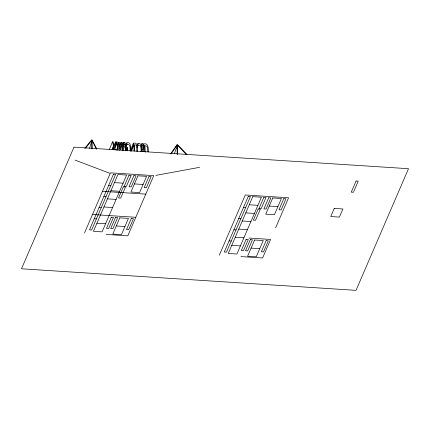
<?xml version="1.0" encoding="UTF-8"?>
<svg xmlns="http://www.w3.org/2000/svg" width="430" height="430" viewBox="0 0 430 430"><rect width="100%" height="100%" fill="white"/><g stroke="black" fill="none" stroke-linecap="round" stroke-linejoin="round"><path stroke-width="0.64" d="M141.615 151.306C141.481 148.662 142.298 142.373 137.965 143.475L136.96 145.947M147.732 151.521C147.646 149.522 148.221 145.275 144.953 145.813L145.206 152.247M148.291 151.785C148.302 148.753 148.662 142.685 143.787 143.873L143.034 145.727M119.545 150.145L120.475 149.726L121.013 148.285L121.577 142.427L120.991 142.389L120.54 147.253L119.97 148.533L119.513 148.646L119.384 142.282L118.814 142.249L117.562 145.34M141.002 151.645L141.051 150.817A39.753 34.938 22.1 0 0 141.002 148.388L140.422 145.781L139.465 145.141L138.035 145.335L136.998 147.807M122.738 150.306L123.55 142.556L122.964 142.518L122.034 150.086M113.283 149.71L113.848 147.178L114.482 149.629M112.73 149.447L113.52 145.91L112.472 141.835L113.197 141.884L114.643 147.474L115.326 145.921L115.45 142.029L116.014 142.067L115.923 146.001L114.96 148.705L115.261 149.871M89.607 148.35L90.714 144.19L91.757 142.335M174.429 153.886L175.73 149.656L177.063 147.135M109.209 149.876L112.472 141.835M112.015 149.624L113.52 145.91M113.945 145.743L115.45 142.029M113.348 148.415L113.848 147.178M115.81 143.76L116.562 141.905L117.385 142.05C118.245 144.604 118.395 147.732 117.229 150.194M115.347 146.84L116.6 143.744L116.562 141.905M116.664 150.156C117.325 148.673 118.503 144.308 116.6 143.744M119.234 146.721L120.991 142.389M120.706 148.087L122.964 142.518M123.104 145.018L124.109 142.545C127.624 141.846 125.039 149.645 126.108 150.747M122.889 147.479L124.146 144.383L124.109 142.545M122.765 150.887L125.27 144.7L124.711 144.179L124.179 144.389M125.651 145.851L126.909 142.755C131.585 141.47 130.408 148.366 130.661 150.962M125.689 147.71L126.947 144.614L126.909 142.755M125.748 150.591L127.006 147.501L127.565 147.538L127.629 150.796M130.586 149.979L133.343 143.174C138.256 141.685 137.315 148.619 137.455 151.403M130.876 151.22L133.381 145.034L133.343 143.174M131.429 151.129L133.94 144.937L133.381 145.034M140.954 146.028L141.959 143.555L142.776 143.701L143.222 145.179L143.41 151.715M141.244 147.253L141.997 145.399L141.959 143.555M143.072 147.597L143.824 145.743L143.787 143.873M142.884 149.489L144.389 145.781L143.824 145.743M84.5 233.038L110.472 172.833L153.763 175.623L127.791 235.828L106.145 234.436M123.093 183.175L102.087 231.867L93.428 231.308L117.949 174.499L126.608 175.058L123.109 183.175L114.439 182.616M219.322 255.189L245.293 194.983L288.584 197.773L275.592 227.878M171.092 153.994L177.031 145.216L177.192 154.311M170.823 153.612L177.214 144.356L187.002 154.408M85.505 148.194L91.724 140.416L91.869 148.861M84.71 148.339L91.869 139.653L96.857 149.076M141.997 145.399C144.088 145.797 141.97 150.366 142.846 151.752M155.789 175.392L199.59 167.334M126.947 144.614C130.844 143.195 129.968 148.893 130.102 150.957M138.003 145.335L137.965 143.475M117.417 148.302L117.981 148.339M134.418 183.916L143.088 184.47M108.672 185.341L110.838 185.48M110.935 190.732L119.594 191.291M102.496 191.328L145.786 194.118M249.255 204.766L257.925 205.325M269.239 206.067L277.909 206.626M103.872 196.472L106.033 196.612M243.487 207.491L245.654 207.631M107.435 198.848L116.095 199.407M245.756 212.882L254.409 213.441M103.931 206.964L112.59 207.518M99.067 207.604L101.233 207.744M238.688 218.623L240.854 218.762M242.251 220.999L250.91 221.557M92.498 214.5L135.789 217.29M94.267 218.73L96.433 218.87M238.752 229.115L247.411 229.674M233.888 229.754L236.048 229.894M96.933 223.197L105.587 223.75M116.283 225.954L124.942 226.513M248.959 238.048L270.604 239.44L262.606 257.978L240.961 256.586M235.248 237.231L243.907 237.79M229.082 240.886L231.249 241.026M231.749 245.347L240.408 245.901M251.099 248.11L259.758 248.664M75.024 160.094L109.655 173.225M186.432 154.628L177.413 145.147L177.574 154.429M96.519 149.135L92.025 140.529L92.165 148.484M125.27 144.7L125.549 150.855M144.544 151.553L144.389 145.781M136.896 151.403L136.729 147.049L136.229 145.421A1.113 0.978 22.1 0 0 135.235 144.862L134.499 144.883L134.622 151.097M133.94 144.937L134.058 150.919M127.006 147.501L127.07 150.758M118.814 142.249L118.976 150.177M73.981 147.141L21.5 268.788L356.019 290.347L408.5 168.7L73.981 147.141M113.472 174.209L89.467 229.862L91.628 230.002L115.638 174.349L113.472 174.209M123.345 186.846L118.54 197.977L120.706 198.117L125.506 186.986L123.345 186.846M128.989 175.209L124.189 186.34L126.356 186.48L131.155 175.349L128.989 175.209M111.311 217.209L106.511 228.341L108.672 228.48L113.477 217.349L111.311 217.209M115.493 217.478L110.693 228.609L112.859 228.749L117.659 217.618L115.493 217.478M133.891 175.623L129.086 186.754L131.252 186.894L136.052 175.762L133.891 175.623M119.782 217.843L112.778 234.071L121.437 234.629L128.441 218.397L119.782 217.843M137.933 175.8L130.919 192.027L139.578 192.586L146.592 176.359L137.933 175.8M148.974 176.51L144.174 187.641L146.334 187.781L151.14 176.649L148.974 176.51M131.295 218.51L126.49 229.636L128.656 229.776L133.461 218.65L131.295 218.51M248.293 196.359L224.283 252.012L226.449 252.152L250.453 196.499L248.293 196.359M252.77 196.65L228.249 253.463L236.903 254.017L261.424 197.209L252.77 196.65M258.161 208.996L253.361 220.128L255.522 220.267L260.327 209.136L258.161 208.996M263.81 197.359L259.005 208.491L261.171 208.631L265.971 197.499L263.81 197.359M246.127 239.359L241.327 250.491L243.493 250.631L248.293 239.499L246.127 239.359M250.314 239.628L245.508 250.76L247.675 250.9L252.475 239.768L250.314 239.628M268.707 197.773L263.907 208.905L266.068 209.044L270.873 197.913L268.707 197.773M254.603 239.994L247.599 256.226L256.258 256.78L263.257 240.547L254.603 239.994M272.749 197.95L265.735 214.183L274.394 214.737L281.408 198.509L272.749 197.95M283.789 198.66L278.989 209.792L281.156 209.931L285.955 198.8L283.789 198.66M266.111 240.66L261.311 251.792L263.472 251.926L268.277 240.8L266.111 240.66M334.234 208.426L330.735 216.543L339.394 217.102L342.893 208.985L334.234 208.426M356.062 181.008L351.262 192.14L353.422 192.28L358.228 181.148L356.062 181.008"/></g></svg>
